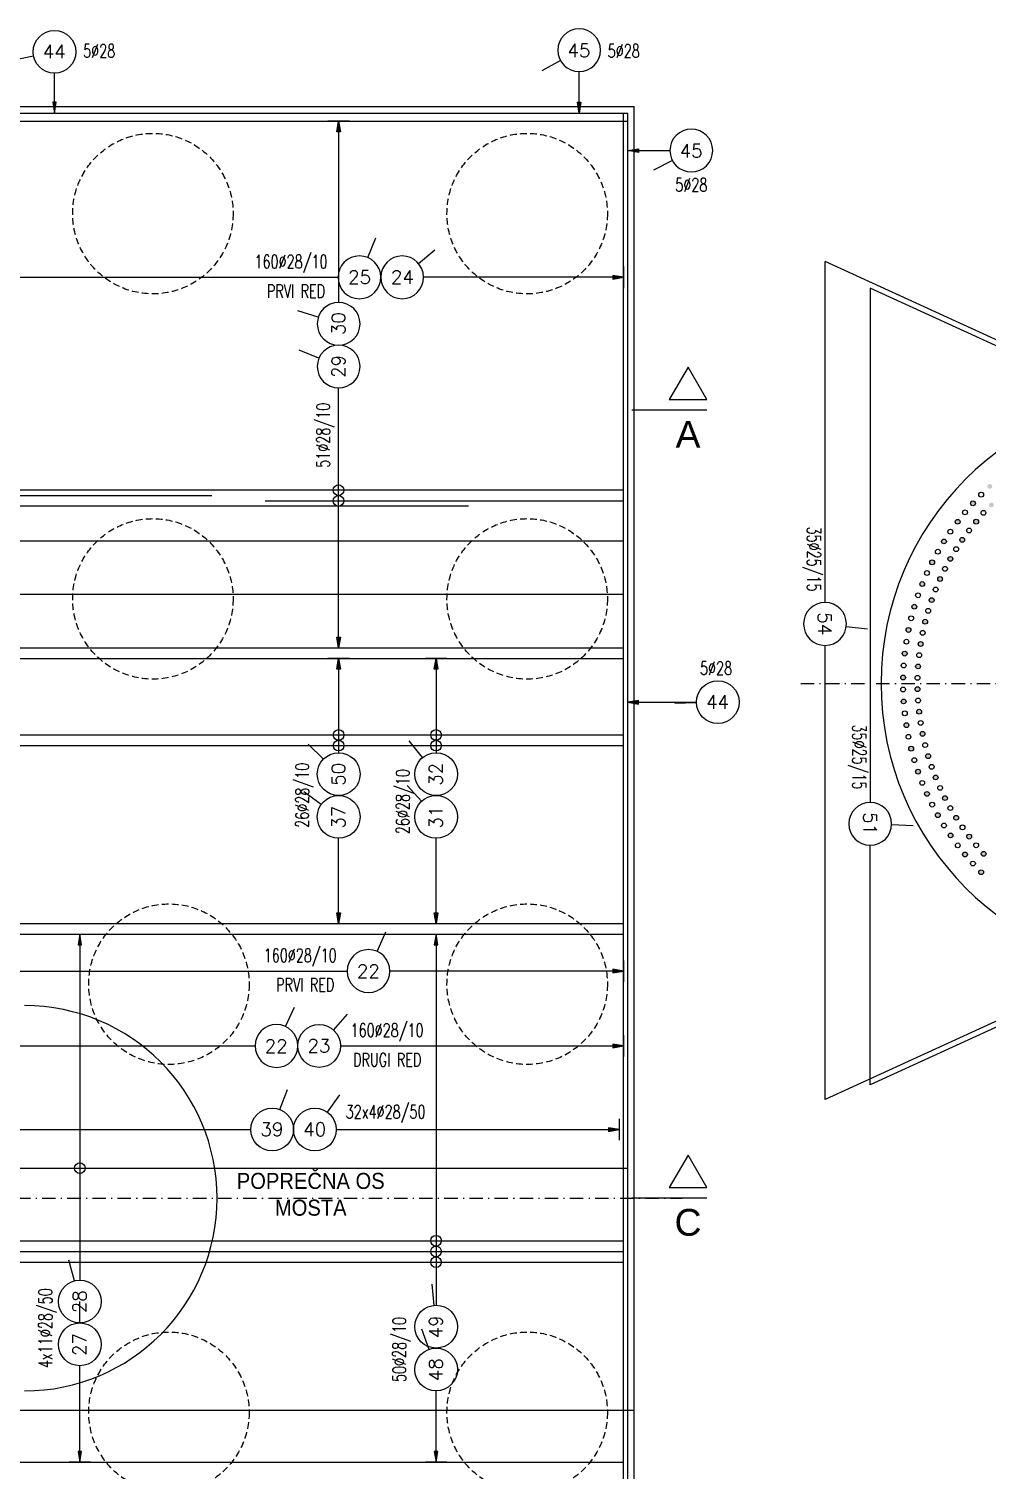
# Model space of a CAD drawing. Extents: x 25615 to 36352, y 68211 to 72666.
# Drawn here: x 31791 to 32687, y 69206 to 70553 of the extents above; entities that cross this region are included whole.
import ezdxf
from ezdxf.enums import TextEntityAlignment as Align

# ---------------------------------------------------------------- set-up
doc = ezdxf.new("R2010")
doc.units = 0
doc.header["$LTSCALE"] = 50
for name, pattern in [('CENTER', [0.47, 0.25, -0.1, 0.02, -0.1]), ('HIDDEN', [9.525, 6.35, -3.175]), ('HIDDEN2', [0.1875, 0.125, -0.0625])]:
    doc.linetypes.add(name, pattern=pattern)
for name, color, linetype in [('ARM', 1, 'CONTINUOUS'), ('BETON', 7, 'CONTINUOUS'), ('BETON TANKO', 40, 'CONTINUOUS'), ('CRTICA', 7, 'CONTINUOUS'), ('KOTE', 4, 'CONTINUOUS'), ('NEVIDLJIVO', 9, 'HIDDEN2'), ('OSI', 2, 'CENTER'), ('TANKO', 8, 'CONTINUOUS'), ('TEKST', 7, 'CONTINUOUS')]:
    doc.layers.add(name, color=color, linetype=linetype)
doc.styles.add('KOTE', font='romans.shx', dxfattribs={"width": 0.7})
doc.styles.add('NASLOV', font='ARIAL.TTF')
doc.styles.get("Standard").update_dxf_attribs({"font": 'romans.shx', "width": 0.9})

# ---------------------------------------------------------------- blocks, each defined once
blk = doc.blocks.new('P')
at = {"layer": 'KOTE'}
blk.add_circle((0, 0), 0.4, dxfattribs=at)
blk.add_attdef('P', text='', height=0.25, dxfattribs=at).set_placement((-0.004, 0.004), align=Align.MIDDLE)
blk = doc.blocks.new('S')
at = {"layer": 'KOTE', "color": 9}
blk.add_line((0, 1), (0, -1), dxfattribs=at)
blk.add_lwpolyline([(-1, 0.17), (-1, -0.17), (0, 0)], close=True, dxfattribs=at)
at = {"layer": 'KOTE', "color": 9, "linetype": 'ByBlock'}
blk.add_solid([(-1, 0.17), (-1, -0.17), (0, 0)], dxfattribs=at)
blk = doc.blocks.new('STR')
at = {"layer": 'KOTE', "color": 9}
blk.add_lwpolyline([(-1, 0.17), (-1, -0.17), (0, 0)], close=True, dxfattribs=at)
at = {"layer": 'KOTE', "color": 9, "linetype": 'ByBlock'}
blk.add_solid([(-1, 0.17), (-1, -0.17), (0, 0)], dxfattribs=at)
blk = doc.blocks.new('A$C38F64F95')
at = {"layer": 'TANKO'}
h = blk.add_hatch(color=256, dxfattribs=at)
edge = h.paths.add_edge_path()
edge.add_arc((-500.8, 249.6), 2.25, 0, 360)
edge = h.paths.add_edge_path()
edge.add_arc((-512.1, 236.1), 2.25, 0, 360)
edge = h.paths.add_edge_path()
edge.add_arc((-523.3, 249.6), 2.25, 0, 360)
edge = h.paths.add_edge_path()
edge.add_arc((-534.6, 236.1), 2.25, 0, 360)
edge = h.paths.add_edge_path()
edge.add_arc((-545.8, 249.6), 2.25, 0, 360)
edge = h.paths.add_edge_path()
edge.add_arc((-557.1, 236.1), 2.25, 0, 360)
edge = h.paths.add_edge_path()
edge.add_arc((-568.3, 249.6), 2.25, 0, 360)
edge = h.paths.add_edge_path()
edge.add_arc((-579.6, 236.1), 2.25, 0, 360)
edge = h.paths.add_edge_path()
edge.add_arc((-590.8, 249.6), 2.25, 0, 360)
edge = h.paths.add_edge_path()
edge.add_arc((-602.1, 236.1), 2.25, 0, 360)
edge = h.paths.add_edge_path()
edge.add_arc((-613.1, 249.4), 2.25, 0, 360)
edge = h.paths.add_edge_path()
edge.add_arc((-623.4, 235.4), 2.25, 0, 360)
edge = h.paths.add_edge_path()
edge.add_arc((-635.4, 247.9), 2.25, 0, 360)
edge = h.paths.add_edge_path()
edge.add_arc((-644.4, 233), 2.25, 0, 360)
edge = h.paths.add_edge_path()
edge.add_arc((-657.5, 244.4), 2.25, 0, 360)
edge = h.paths.add_edge_path()
edge.add_arc((-665.1, 228.8), 2.25, 0, 360)
edge = h.paths.add_edge_path()
edge.add_arc((-679.2, 238.9), 2.25, 0, 360)
edge = h.paths.add_edge_path()
edge.add_arc((-685.4, 222.7), 2.25, 0, 360)
edge = h.paths.add_edge_path()
edge.add_arc((-700.4, 231.5), 2.25, 0, 360)
edge = h.paths.add_edge_path()
edge.add_arc((-705.1, 214.8), 2.25, 0, 360)
edge = h.paths.add_edge_path()
edge.add_arc((-720.7, 222.2), 2.25, 0, 360)
edge = h.paths.add_edge_path()
edge.add_arc((-723.9, 205.2), 2.25, 0, 360)
edge = h.paths.add_edge_path()
edge.add_arc((-740.2, 211.2), 2.25, 0, 360)
edge = h.paths.add_edge_path()
edge.add_arc((-741.9, 193.9), 2.25, 0, 360)
edge = h.paths.add_edge_path()
edge.add_arc((-758.6, 198.4), 2.25, 0, 360)
edge = h.paths.add_edge_path()
edge.add_arc((-758.7, 181.1), 2.25, 0, 360)
edge = h.paths.add_edge_path()
edge.add_arc((-775.8, 184.1), 2.25, 0, 360)
edge = h.paths.add_edge_path()
edge.add_arc((-774.3, 166.8), 2.25, 0, 360)
edge = h.paths.add_edge_path()
edge.add_arc((-791.6, 168.3), 2.25, 0, 360)
edge = h.paths.add_edge_path()
edge.add_arc((-788.6, 151.2), 2.25, 0, 360)
edge = h.paths.add_edge_path()
edge.add_arc((-805.9, 151.1), 2.25, 0, 360)
edge = h.paths.add_edge_path()
edge.add_arc((-801.6, 134.2), 2.25, 0, 360)
edge = h.paths.add_edge_path()
edge.add_arc((-818.7, 132.7), 2.25, 0, 360)
edge = h.paths.add_edge_path()
edge.add_arc((-812.7, 116.4), 2.25, 0, 360)
edge = h.paths.add_edge_path()
edge.add_arc((-829.7, 113.2), 2.25, 0, 360)
edge = h.paths.add_edge_path()
edge.add_arc((-822.3, 97.6), 2.25, 0, 360)
edge = h.paths.add_edge_path()
edge.add_arc((-839, 92.9), 2.25, 0, 360)
edge = h.paths.add_edge_path()
edge.add_arc((-830.2, 77.9), 2.25, 0, 360)
edge = h.paths.add_edge_path()
edge.add_arc((-846.4, 71.7), 2.25, 0, 360)
edge = h.paths.add_edge_path()
edge.add_arc((-836.3, 57.7), 2.25, 0, 360)
h = blk.add_hatch(color=256, dxfattribs=at)
edge = h.paths.add_edge_path()
edge.add_arc((-851.8, 50), 2.25, 0, 360)
edge = h.paths.add_edge_path()
edge.add_arc((-840.5, 36.9), 2.25, 0, 360)
edge = h.paths.add_edge_path()
edge.add_arc((-855.4, 27.9), 2.25, 0, 360)
edge = h.paths.add_edge_path()
edge.add_arc((-842.9, 15.9), 2.25, 0, 360)
edge = h.paths.add_edge_path()
edge.add_arc((-856.9, 5.6), 2.25, 0, 360)
edge = h.paths.add_edge_path()
edge.add_arc((-843.4, -5.3), 2.25, 0, 360)
edge = h.paths.add_edge_path()
edge.add_arc((-856.4, -16.8), 2.25, 0, 360)
edge = h.paths.add_edge_path()
edge.add_arc((-841.9, -26.4), 2.25, 0, 360)
edge = h.paths.add_edge_path()
edge.add_arc((-853.8, -39), 2.25, 0, 360)
edge = h.paths.add_edge_path()
edge.add_arc((-838.7, -47.1), 2.25, 0, 360)
edge = h.paths.add_edge_path()
edge.add_arc((-849.4, -60.9), 2.25, 0, 360)
edge = h.paths.add_edge_path()
edge.add_arc((-833.5, -67.9), 2.25, 0, 360)
edge = h.paths.add_edge_path()
edge.add_arc((-842.9, -82.4), 2.25, 0, 360)
edge = h.paths.add_edge_path()
edge.add_arc((-826.5, -87.8), 2.25, 0, 360)
edge = h.paths.add_edge_path()
edge.add_arc((-834.6, -103.2), 2.25, 0, 360)
edge = h.paths.add_edge_path()
edge.add_arc((-817.7, -107.1), 2.25, 0, 360)
edge = h.paths.add_edge_path()
edge.add_arc((-824.4, -123.1), 2.25, 0, 360)
edge = h.paths.add_edge_path()
edge.add_arc((-807.3, -125.5), 2.25, 0, 360)
edge = h.paths.add_edge_path()
edge.add_arc((-812.5, -142), 2.25, 0, 360)
edge = h.paths.add_edge_path()
edge.add_arc((-795.1, -143.1), 2.25, 0, 360)
edge = h.paths.add_edge_path()
edge.add_arc((-799, -159.8), 2.25, 0, 360)
edge = h.paths.add_edge_path()
edge.add_arc((-781.6, -159.2), 2.25, 0, 360)
edge = h.paths.add_edge_path()
edge.add_arc((-783.9, -176.4), 2.25, 0, 360)
edge = h.paths.add_edge_path()
edge.add_arc((-766.7, -174.1), 2.25, 0, 360)
edge = h.paths.add_edge_path()
edge.add_arc((-767.3, -191.5), 2.25, 0, 360)
at = {"layer": 'KOTE'}
for centre in [(-783.9, 176.4), (-799, 159.9), (-791.6, 168.3), (-805.9, 151.1), (-788.6, 151.2), (-781.8, 159.4), (-818.7, 132.7), (-812.7, 141.8), (-801.6, 134.2), (-795.2, 142.9), (-824.4, 123.1), (-807.3, 125.5), (-829.7, 113.2), (-817.7, 107.1), (-812.7, 116.4), (-839, 92.9), (-834.6, 103.2), (-822.3, 97.6), (-842.9, 82.4), (-826.5, 87.8), (-846.4, 71.7), (-833.5, 67.9), (-830.2, 77.9), (-849.4, 60.9), (-836.3, 57.7), (-853.8, 39), (-851.8, 50), (-838.6, 47.3), (-855.4, 27.9), (-841.9, 26.4), (-840.5, 36.9), (-856.4, 16.8), (-842.9, 15.9), (-856.9, 5.6), (-843.4, 5.3), (-856.9, -5.6), (-843.4, -5.3), (-856.4, -16.8), (-855.3, -27.9), (-842.9, -15.9), (-841.9, -26.4), (-853.8, -39), (-840.5, -36.9), (-851.9, -49.8), (-838.7, -47.1), (-849.4, -60.9), (-836.3, -57.6), (-833.5, -67.9), (-846.4, -71.7), (-842.9, -82.4), (-830.2, -77.9), (-839, -92.9), (-826.5, -87.8), (-834.6, -103.2), (-822.3, -97.6), (-817.7, -107.1), (-829.7, -113.2), (-824.4, -123.1), (-812.7, -116.4), (-818.7, -132.7), (-807.3, -125.5), (-801.4, -134.4), (-812.5, -142), (-795.1, -143.1), (-805.8, -151.3), (-799, -159.8), (-788.6, -151.2), (-781.6, -159.2), (-791.6, -168.3), (-783.9, -176.4)]:
    blk.add_circle(centre, 2.25, dxfattribs=at)

msp = doc.modelspace()

# ---------------------------------------------------------------- linework, layer by layer
at = {"layer": 'ARM', "ltscale": 10}
for p, q in [((30412.7, 70474.3), (32350.7, 70474.3)), ((30412.7, 70466.7), (32350.7, 70466.7)), ((32346.7, 68446.3), (32346.7, 70474.3)), ((32350.7, 68446.3), (32350.7, 70474.3)), ((30412.7, 70074.7, 0), (32346.7, 70074.7, 0)), ((30412.7, 70024.7, 0), (32346.7, 70024.7, 0)), ((30412.7, 69974.7), (32346.7, 69974.7)), ((30425.3, 69964.7), (32346.7, 69964.7)), ((30515.8, 69893.2), (32346.7, 69893.2)), ((30528.4, 69883.2), (32346.7, 69883.2)), ((30740.7, 69717), (32346.7, 69717)), ((30747.7, 69707), (32346.7, 69707)), ((30747.7, 69488.4), (32350.7, 69488.4)), ((30747.7, 69420.6), (32346.7, 69420.6)), ((30747.7, 69410.6), (32346.7, 69410.6)), ((30747.7, 69400.6), (32346.7, 69400.6)), ((30747.7, 69262.3), (32356.7, 69262.3)), ((30747.7, 69213.6), (32346.7, 69213.6))]:
    msp.add_line(p, q, dxfattribs=at)
at = {"layer": 'ARM'}
for p, q in [((32346.7, 70121.9, 0), (31771.7, 70121.9, 0)), ((32011.7, 70111.9, 0), (32346.7, 70111.9, 0))]:
    msp.add_line(p, q, dxfattribs=at)
at = {"layer": 'ARM', "elevation": 0}
for points in [[(30561.7, 70116.9), (31961.7, 70116.9)], [(32201.7, 70106.9), (30801.7, 70106.9)]]:
    msp.add_lwpolyline(points, dxfattribs=at)
at = {"layer": 'BETON', "ltscale": 10}
for p in [(30406.7, 70480.3), (32356.7, 68440.3)]:
    msp.add_line(p, (32356.7, 70480.3), dxfattribs=at)
msp.add_arc((32857.6, 69941.3, 0), 270, 90, 270, dxfattribs=at)
at = {"layer": 'BETON TANKO', "ltscale": 10}
msp.add_arc((31786.7, 69460.3), 180, 270, 90, dxfattribs=at)
at = {"layer": 'CRTICA'}
for p, q in [((31795.1, 70527.4), (31775.5, 70523.3)), ((32287.8, 70523.3), (32270.3, 70513.6)), ((32392.5, 70430), (32374.7, 70420.9)), ((32107.6, 70339.2), (32115.3, 70357.6)), ((32155.1, 70333.7), (32170.3, 70346.6)), ((32061.3, 70283.4), (32042.3, 70289.4)), ((32062, 70245.1), (32043.5, 70252.8)), ((32555, 69994.5, 0), (32574.9, 69992.2, 0)), ((32414.9, 69923.1), (32394.9, 69922.5)), ((32066.2, 69870.6), (32052, 69884.7)), ((32158.9, 69872.1), (32146.3, 69887.6)), ((32158, 69831.3), (32144.4, 69846)), ((32064.2, 69828.3), (32048, 69840)), ((32597.5, 69809.4), (32617.5, 69808.7)), ((32116.5, 69690.9), (32124.6, 69709.2)), ((32030.6, 69620.7), (32039, 69638.8)), ((32075.5, 69617.5), (32088.8, 69632.4)), ((32025.5, 69543.1), (32032.7, 69561.8)), ((32069.9, 69540.8), (32081.5, 69557)), ((31833.3, 69383.1), (31828.2, 69402.5)), ((32169.6, 69360.2), (32167.7, 69380.1)), ((31838.4, 69343.8), (31838.5, 69363.8)), ((32164.9, 69319.1), (32158.2, 69338))]:
    msp.add_line(p, q, dxfattribs=at)
at = {"layer": 'KOTE'}
for centre in [(32080.3, 70121.9, 0), (32080.3, 70111.9, 0), (32080.4, 69893.2), (32171.5, 69893.2), (32080.4, 69883.2), (32171.5, 69883.2), (31838.4, 69488.4), (32171.5, 69420.6), (32171.5, 69410.6), (32171.5, 69400.6)]:
    msp.add_circle(centre, 5, dxfattribs=at)
at = {"layer": 'NEVIDLJIVO'}
for centre in [(31906.7, 70380.3), (32256.7, 70380.3), (31906.7, 70020.3), (32256.7, 70020.3), (31921.7, 69660.3), (32256.7, 69660.3), (31921.7, 69260.3), (32256.7, 69260.3)]:
    msp.add_circle(centre, 75, dxfattribs=at)
at = {"layer": 'OSI'}
for p, q in [((32512.6, 69941.3, 0), (34417.6, 69941.3, 0)), ((30369.7, 69460.3), (32401.7, 69460.3))]:
    msp.add_line(p, q, dxfattribs=at)
at = {"layer": 'TANKO'}
for p, q in [((31814.7, 70474.3), (31814.7, 70511.5)), ((32305.3, 70474.3), (32305.3, 70513)), ((32080.4, 70466.7), (32080.4, 70297.4)), ((32350.7, 70439.2), (32390.2, 70439.2)), ((32849.9, 70191.5, 0), (32535.2, 70335.6, 0)), ((32535.2, 70016.9, 0), (32535.2, 70335.6, 0)), ((30751.7, 70320.8), (32079.8, 70320.8)), ((32346.7, 70320.8), (32159.8, 70320.8)), ((32838.7, 70191, 0), (32577.5, 70310.6)), ((32577.5, 70310.6), (32577.5, 69830.1)), ((32080.4, 69974.7), (32080.4, 70217.4)), ((32535.2, 69552.5), (32535.2, 69976.9, 0)), ((32080.4, 69964.7), (32080.4, 69876.6)), ((32171.5, 69964.7), (32171.5, 69876.6)), ((32350.7, 69923.8), (32414.9, 69923.8)), ((32080.4, 69717), (32080.4, 69796.6)), ((32171.5, 69717), (32171.5, 69796.6)), ((32577.5, 69566.3), (32577.5, 69790.1)), ((31838.4, 69707), (31838.4, 69383.8)), ((32171.5, 69707), (32171.5, 69360.3)), ((32838.7, 69691.5, 0), (32535.2, 69552.5)), ((32849.7, 69691, 0), (32577.5, 69566.3)), ((30751.7, 69672.6), (32088.4, 69672.6)), ((32346.7, 69672.6), (32128.4, 69672.6)), ((30751.7, 69602.6), (32002.2, 69602.6)), ((32082.2, 69602.6), (32346.7, 69602.6)), ((30747.7, 69524.5), (31998.2, 69524.5)), ((32078.2, 69524.5), (32342.7, 69524.5)), ((31838.4, 69213.6), (31838.4, 69303.8)), ((32171.5, 69213.6), (32171.5, 69280.3))]:
    msp.add_line(p, q, dxfattribs=at)
at = {"layer": 'TEKST', "linetype": 'HIDDEN'}
for p, q in [((32424.6, 70196.6), (32354.6, 70196.6)), ((32424.6, 69460.3), (32354.6, 69460.3))]:
    msp.add_line(p, q, dxfattribs=at)
at = {"layer": 'TEKST', "elevation": 0}
for points in [[(32389.6, 70206.6), (32424.6, 70206.6), (32407.1, 70236.9)], [(32389.6, 69470.3), (32424.6, 69470.3), (32407.1, 69500.6)]]:
    msp.add_lwpolyline(points, close=True, dxfattribs=at)

# ---------------------------------------------------------------- block references
at = {"layer": 'KOTE'}
ref = msp.add_blockref('P', (31814.7, 70531.5), dxfattribs=dict(at, xscale=50, yscale=50, zscale=50))
ref.add_attrib('P', '44', dxfattribs={"height": 12.5}).set_placement((31814.5, 70531.7), align=Align.MIDDLE)
ref = msp.add_blockref('P', (32305.3, 70533), dxfattribs=dict(at, xscale=-50, yscale=50, zscale=50, rotation=180))
ref.add_attrib('P', '45', dxfattribs={"height": 12.5}).set_placement((32305.1, 70532.8), align=Align.MIDDLE)
at = {"layer": 'KOTE', "yscale": 10, "zscale": 10}
for name, p, xscale, rotation in [('STR', (31814.7, 70474.3), 10, 270), ('STR', (32305.3, 70474.3), -10, 90), ('S', (32080.4, 70466.7), -10, 270), ('S', (32080.4, 69974.7), -10, 90), ('S', (32080.4, 69964.7), -10, 270), ('S', (32171.5, 69964.7), -10, 270), ('STR', (32350.7, 69923.8), 10, 180), ('S', (32080.4, 69717), -10, 90), ('S', (32171.5, 69717), -10, 90), ('S', (31838.4, 69707), 10, 90), ('S', (32171.5, 69707), 10, 90), ('S', (31838.4, 69213.6), 10, 270), ('S', (32171.5, 69213.6), 10, 270)]:
    msp.add_blockref(name, p, dxfattribs=dict(at, xscale=xscale, rotation=rotation))
at = {"layer": 'KOTE'}
ref = msp.add_blockref('P', (32410.2, 70439.2), dxfattribs=dict(at, xscale=-50, yscale=50, zscale=50, rotation=180))
ref.add_attrib('P', '45', dxfattribs={"height": 12.5}).set_placement((32410, 70439), align=Align.MIDDLE)
at = {"layer": 'KOTE', "yscale": 10, "zscale": 10}
for name, p, xscale in [('STR', (32350.7, 70439.2), -10), ('S', (32346.7, 70320.8), 10), ('S', (32346.7, 69672.6), 10), ('S', (32346.7, 69602.6), 10), ('S', (32342.7, 69524.5), 10)]:
    msp.add_blockref(name, p, dxfattribs=dict(at, xscale=xscale))
at = {"layer": 'KOTE'}
ref = msp.add_blockref('P', (32099.8, 70320.8), dxfattribs=dict(at, xscale=-50, yscale=50, zscale=50))
ref.add_attrib('P', '25', dxfattribs={"height": 12.5}).set_placement((32100, 70321), align=Align.MIDDLE)
ref = msp.add_blockref('P', (32139.8, 70320.8), dxfattribs=dict(at, xscale=-50, yscale=50, zscale=50))
ref.add_attrib('P', '24', dxfattribs={"height": 12.5}).set_placement((32140, 70321), align=Align.MIDDLE)
ref = msp.add_blockref('P', (32080.4, 70277.4), dxfattribs=dict(at, xscale=-50, yscale=50, zscale=50, rotation=90))
ref.add_attrib('P', '30', dxfattribs={"height": 12.5, "rotation": 90}).set_placement((32080.2, 70277.5), align=Align.MIDDLE)
ref = msp.add_blockref('P', (32080.4, 70237.4), dxfattribs=dict(at, xscale=-50, yscale=50, zscale=50, rotation=90))
ref.add_attrib('P', '29', dxfattribs={"height": 12.5, "rotation": 90}).set_placement((32080.2, 70237.5), align=Align.MIDDLE)
ref = msp.add_blockref('P', (32535.2, 69996.9, 0), dxfattribs=dict(at, xscale=-50, yscale=50, zscale=50, rotation=90))
ref.add_attrib('P', '54', dxfattribs={"height": 12.5, "rotation": 270}).set_placement((32534.9, 69997.1, 0), align=Align.MIDDLE)
ref = msp.add_blockref('P', (32434.9, 69923.8), dxfattribs=dict(at, xscale=50, yscale=50, zscale=50))
ref.add_attrib('P', '44', dxfattribs={"height": 12.5}).set_placement((32434.7, 69924), align=Align.MIDDLE)
ref = msp.add_blockref('P', (32080.4, 69856.6), dxfattribs=dict(at, xscale=50, yscale=50, zscale=50, rotation=90))
ref.add_attrib('P', '50', dxfattribs={"height": 12.5, "rotation": 90}).set_placement((32080.2, 69856.4), align=Align.MIDDLE)
ref = msp.add_blockref('P', (32171.5, 69856.6), dxfattribs=dict(at, xscale=50, yscale=50, zscale=50, rotation=90))
ref.add_attrib('P', '32', dxfattribs={"height": 12.5, "rotation": 90}).set_placement((32171.3, 69856.4), align=Align.MIDDLE)
ref = msp.add_blockref('P', (32080.4, 69816.6), dxfattribs=dict(at, xscale=50, yscale=50, zscale=50, rotation=90))
ref.add_attrib('P', '37', dxfattribs={"height": 12.5, "rotation": 90}).set_placement((32080.2, 69816.4), align=Align.MIDDLE)
ref = msp.add_blockref('P', (32171.5, 69816.6), dxfattribs=dict(at, xscale=50, yscale=50, zscale=50, rotation=90))
ref.add_attrib('P', '31', dxfattribs={"height": 12.5, "rotation": 90}).set_placement((32171.3, 69816.4), align=Align.MIDDLE)
ref = msp.add_blockref('P', (32577.5, 69810.1), dxfattribs=dict(at, xscale=-50, yscale=50, zscale=50, rotation=90))
ref.add_attrib('P', '51', dxfattribs={"height": 12.5, "rotation": 270}).set_placement((32577.3, 69810.3), align=Align.MIDDLE)
ref = msp.add_blockref('P', (32108.4, 69672.6), dxfattribs=dict(at, xscale=-50, yscale=50, zscale=50, rotation=180))
ref.add_attrib('P', '22', dxfattribs={"height": 12.5}).set_placement((32108.2, 69672.4), align=Align.MIDDLE)
ref = msp.add_blockref('P', (32022.2, 69602.6), dxfattribs=dict(at, xscale=-50, yscale=50, zscale=50, rotation=180))
ref.add_attrib('P', '22', dxfattribs={"height": 12.5}).set_placement((32022, 69602.4), align=Align.MIDDLE)
ref = msp.add_blockref('P', (32062.2, 69602.6), dxfattribs=dict(at, xscale=50, yscale=50, zscale=50))
ref.add_attrib('P', '23', dxfattribs={"height": 12.5}).set_placement((32062, 69602.8), align=Align.MIDDLE)
ref = msp.add_blockref('P', (32018.2, 69524.5), dxfattribs=dict(at, xscale=50, yscale=50, zscale=50))
ref.add_attrib('P', '39', dxfattribs={"height": 12.5}).set_placement((32018, 69524.7), align=Align.MIDDLE)
ref = msp.add_blockref('P', (32058.2, 69524.5), dxfattribs=dict(at, xscale=50, yscale=50, zscale=50))
ref.add_attrib('P', '40', dxfattribs={"height": 12.5}).set_placement((32058, 69524.7), align=Align.MIDDLE)
ref = msp.add_blockref('P', (31838.4, 69363.8), dxfattribs=dict(at, xscale=50, yscale=50, zscale=50, rotation=90))
ref.add_attrib('P', '28', dxfattribs={"height": 12.5, "rotation": 90}).set_placement((31838.2, 69363.6), align=Align.MIDDLE)
ref = msp.add_blockref('P', (32171.5, 69340.3), dxfattribs=dict(at, xscale=50, yscale=50, zscale=50, rotation=90))
ref.add_attrib('P', '49', dxfattribs={"height": 12.5, "rotation": 90}).set_placement((32171.3, 69340.1), align=Align.MIDDLE)
ref = msp.add_blockref('P', (31838.4, 69323.8), dxfattribs=dict(at, xscale=50, yscale=50, zscale=50, rotation=90))
ref.add_attrib('P', '27', dxfattribs={"height": 12.5, "rotation": 90}).set_placement((31838.2, 69323.6), align=Align.MIDDLE)
ref = msp.add_blockref('P', (32171.5, 69300.3), dxfattribs=dict(at, xscale=50, yscale=50, zscale=50, rotation=90))
ref.add_attrib('P', '48', dxfattribs={"height": 12.5, "rotation": 90}).set_placement((32171.3, 69300.1), align=Align.MIDDLE)
at = {"layer": 'TANKO'}
msp.add_blockref('A$C38F64F95', (33465.1, 69941.3, 0), dxfattribs=at)

# ---------------------------------------------------------------- texts
at = {"layer": 'KOTE', "style": 'KOTE', "width": 0.7}
for s, p in [('5%%c28', (31856.5, 70532.4)), ('5%%c28', (32347, 70532.3)), ('5%%c28', (32410.2, 70407.3)), ('PRVI RED', (32040.5, 70307.9)), ('5%%c28', (32433.3, 69955.6)), ('PRVI RED', (32049.1, 69659.8)), ('DRUGI RED', (32125.8, 69589.7)), ('32x4%%C28/50', (32124.3, 69540.2, 0))]:
    msp.add_text(s, height=12.5, dxfattribs=at).set_placement(p, align=Align.MIDDLE)
for p in [(32070, 70329.2, 0), (32078.6, 69681, 0), (32159.8, 69611, 0)]:
    msp.add_text('160%%C28/10', height=12.5, dxfattribs=at).set_placement(p, align=Align.RIGHT)
for s, rotation, p in [('51%%C28/10', 90, (32066.8, 70173.2)), ('35%%C25/15', 270, (32524, 70057.5, 0)), ('35%%C25/15', 270, (32566.4, 69872.6, 0)), ('26%%C28/10', 90, (32047.2, 69836.8)), ('26%%C28/10', 90, (32141.2, 69830.9)), ('50%%c28/10', 90, (32138, 69319))]:
    msp.add_text(s, height=12.5, rotation=rotation, dxfattribs=at).set_placement(p, align=Align.MIDDLE)
msp.add_text('4x11%%c28/50', height=12.5, rotation=90, dxfattribs=at).set_placement((31812.4, 69301.6))
at = {"layer": 'TEKST', "style": 'NASLOV'}
for s, p in [('A', (32407.1, 70174.1)), ('C', (32407.1, 69437.8))]:
    msp.add_text(s, height=25, dxfattribs=at).set_placement(p, align=Align.MIDDLE)
at = {"layer": 'TEKST', "insert": (32054.3, 69463.9), "char_height": 15, "attachment_point": 5}
msp.add_mtext('{\\fArial|b0|i0|c238|p34;POPREČNA OS \\PMOSTA}', dxfattribs=at)

doc.saveas('drawing.dxf')
